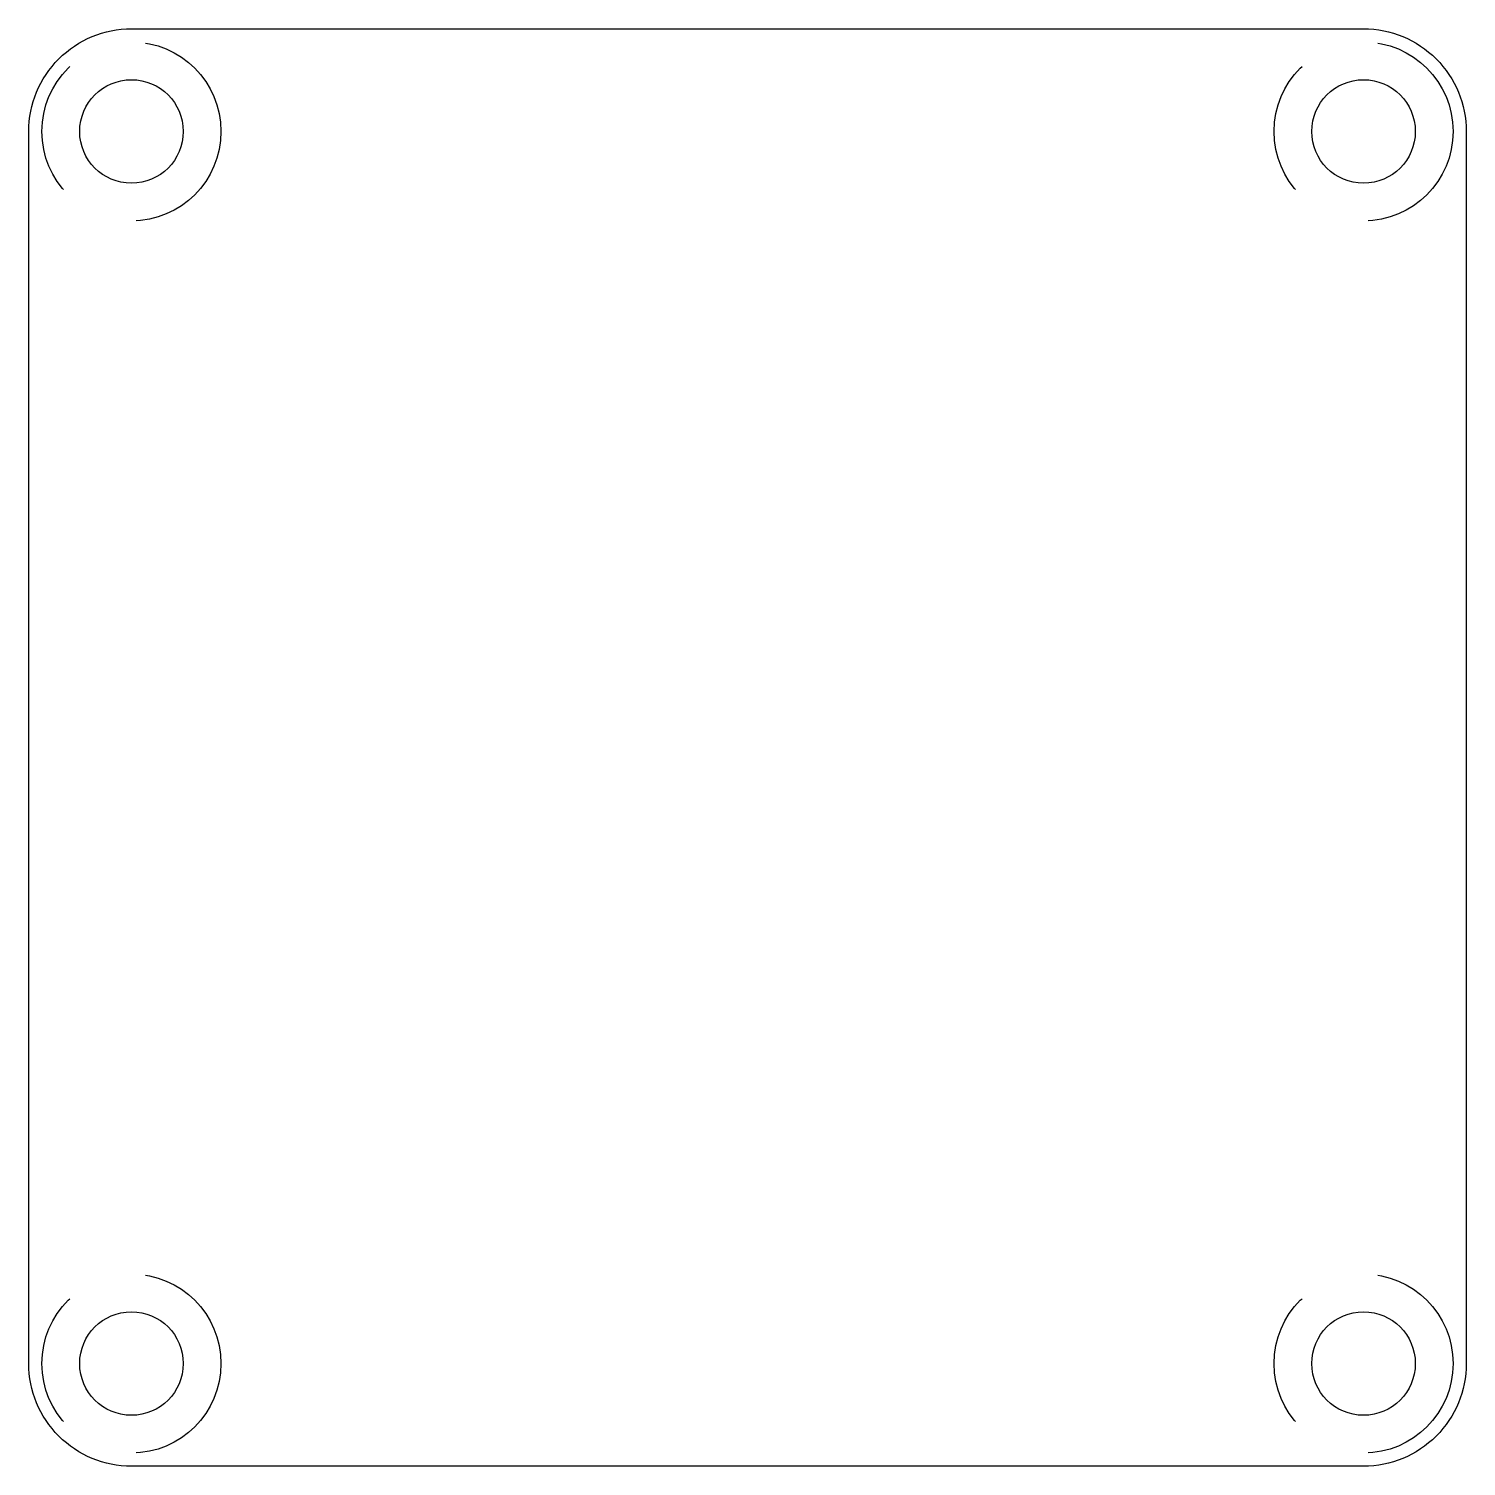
# Model space of a CAD drawing. Header units: inches. Extents: x 0 to 1.75, y 0 to 1.75.
import ezdxf

# ---------------------------------------------------------------- set-up
doc = ezdxf.new("R2010")
doc.units = ezdxf.units.IN
doc.header["$MEASUREMENT"] = 0
doc.linetypes.add('DASHED', pattern=[0.2067, 0.1654, -0.0413])

msp = doc.modelspace()

# ---------------------------------------------------------------- linework, layer by layer
msp.add_lwpolyline([(0, 0.125), (0, 1.625, -0.414214), (0.125, 1.75), (1.625, 1.75, -0.414214), (1.75, 1.625), (1.75, 0.125, -0.414214), (1.625, 0), (0.125, 0, -0.414214)], format="xyb", close=True)
at = {"color": 30, "linetype": 'DASHED', "lineweight": 25, "true_color": 0xff8000}
for centre in [(0.125, 1.625), (1.625, 1.625), (0.125, 0.125), (1.625, 0.125)]:
    msp.add_circle(centre, 0.109, dxfattribs=at)
for centre in [(0.125, 1.625), (1.625, 1.625), (0.125, 0.125), (1.625, 0.125)]:
    msp.add_circle(centre, 0.063)

doc.saveas('drawing.dxf')
